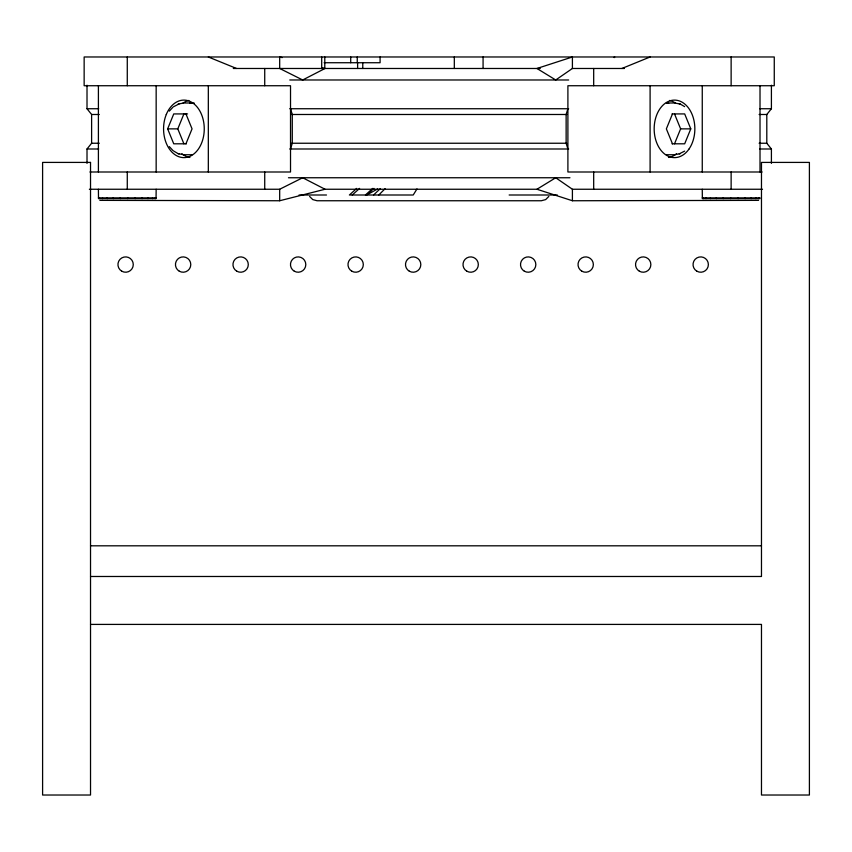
<?xml version="1.0" encoding="UTF-8"?>
<svg xmlns="http://www.w3.org/2000/svg" width="852" height="852" viewBox="0 0 852 852"><rect width="100%" height="100%" fill="white"/><g stroke="black" fill="none" stroke-linecap="round" stroke-linejoin="round"><path stroke-width="1.28" d="M127.736 198.623L127.747 197.877M738.141 198.623L738.162 197.877M135.17 198.623L135.202 197.877M745.127 198.623L745.181 197.877M142.071 198.623L142.114 197.877M751.166 198.623L751.23 197.877M147.95 198.623L148.024 197.877M755.831 198.623L755.916 197.877M152.433 198.623L152.519 197.877M758.812 198.623L758.908 197.877M155.192 198.623L155.288 197.877M156.161 189.25L156.054 198.623L98.502 198.623L98.406 189.25M290.521 148.994L292.279 143.243L292.279 114.487L290.521 108.736M567.901 108.736L566.133 114.487L566.133 143.243L567.901 148.994M186.343 143.807L173.744 143.807L167.642 128.865L173.744 113.923L187.568 113.923M183.904 143.807L177.802 128.865L183.904 113.923M185.949 143.807L192.051 128.865L185.949 113.923M672.473 113.923L666.36 128.865L672.473 143.807M674.518 143.807L680.62 128.865L674.518 113.923M672.079 113.923L684.678 113.923L690.78 128.865L684.678 143.807L672.079 143.807M416.99 188.931L413.22 195.001L349.395 195.001L356.711 188.398M614.707 56.977L614.281 57.585L614.281 56.977M548.826 196.439L545.663 199.592L541.339 200.752L317.072 200.752L312.759 199.592L309.595 196.439M87.01 163.371L87.01 148.994L91.611 143.243L91.611 114.487L87.01 108.736L87.01 85.211M771.411 163.371L771.411 148.994L766.8 143.243L766.8 114.487L771.411 108.736L771.411 85.211M169.324 111.111L172.999 107.128M378.767 195.001L385.125 188.675M373.57 195.001L380.312 188.643M352.27 195.001L359.587 188.398M365.423 195.001L372.75 188.398M373.964 188.398L366.648 195.001L377.681 188.942M572.406 68.479L555.728 79.981L536.952 68.479L572.406 56.977L572.406 68.479L624.42 68.479M99.854 200.369L279.68 200.752L325.038 189.25L536.952 189.25L555.728 177.749L572.406 189.25L762.519 189.25M173.776 106.628L179.176 103.869M679.246 153.861L684.646 151.102M89.375 189.25L279.68 189.25L302.684 177.749L325.038 189.25M758.568 200.369L572.406 200.752L536.952 189.25M621.896 68.479L650.097 56.977M178.153 104.061L183.915 102.986L192.041 102.986M680.258 153.669L674.507 154.745L666.381 154.745M324.133 62.728L380.088 62.728L380.088 56.977M233.31 68.479L540.253 68.479M289.765 79.981L568.657 79.981M87.01 108.736L98.672 108.736M289.765 108.736L568.657 108.736M759.75 108.736L771.411 108.736M91.611 114.487L99.29 114.487M291.65 114.487L566.761 114.487M759.121 114.487L766.8 114.487M167.642 128.865L177.802 128.865M680.62 128.865L690.78 128.865M91.611 143.243L99.29 143.243M291.65 143.243L566.761 143.243M759.121 143.243L766.8 143.243M87.01 148.994L98.672 148.994M289.765 148.994L568.657 148.994M759.75 148.994L771.411 148.994M192.041 154.745L183.915 154.745L178.153 153.669L173.776 151.102M89.918 171.998L290.521 171.998L290.521 85.733L84.146 85.733L84.146 56.977L774.266 56.977L774.266 85.733L567.901 85.733L567.901 171.998L762.114 171.998M288.466 177.749L569.956 177.749M299.052 195.001L326.497 195.001M509.145 195.001L557.314 195.001M98.406 197.877L156.161 197.877M702.261 197.877L760.016 197.877L759.909 198.623L702.357 198.623L702.261 189.25M90.525 545.812L761.475 545.812M90.525 576.484L761.475 576.484L761.475 162.412L809.4 162.412L809.4 795.022L761.475 795.022L761.475 624.409L90.525 624.409M684.646 106.628L680.258 104.061L674.507 102.986L666.381 102.986A25.88 18.307 -90 0 1 668.767 103.209M679.246 103.869L680.258 104.061M178.153 153.669L179.176 153.861M282.204 57.617L279.68 56.977L279.68 68.479L302.684 79.981L325.038 68.479L322.514 67.841M208.325 56.977L236.526 68.479M169.324 146.619L172.999 150.602M703.124 197.877L703.219 198.623M99.514 197.877L99.609 198.623M705.903 197.877L705.988 198.623M102.506 197.877L102.591 198.623M710.398 197.877L710.462 198.623M107.192 197.877L107.256 198.623M716.298 197.877L716.351 198.623M113.241 197.877L113.295 198.623M723.22 197.877L723.241 198.623M120.249 197.877L120.281 198.623M730.675 197.877L730.675 198.623M760.016 85.733L760.016 171.998M731.133 56.977L731.133 85.733M731.133 171.998L731.133 189.25M702.261 85.733L702.261 171.998M650.097 85.733L650.097 171.998M593.684 68.479L593.684 85.733M593.684 171.998L593.684 189.25M572.406 189.25L572.406 200.752M483.073 56.977L483.073 68.479M454.318 56.977L454.318 68.479M362.771 62.728L362.771 68.479M357.616 62.728L357.616 68.479M357.254 56.977L357.254 62.728M350.715 56.977L350.715 62.728M324.782 56.977L324.782 68.479M321.694 56.977L321.694 68.479M279.68 189.25L279.68 200.752M264.727 68.479L264.727 85.733M264.727 171.998L264.727 189.25M208.325 85.733L208.325 171.998M156.161 85.733L156.161 171.998M127.278 56.977L127.278 85.733M127.278 171.998L127.278 189.25M98.406 85.733L98.406 171.998M669.566 100.461A28.755 20.341 -90 0 1 675.625 103.252M676.552 153.765A28.755 20.341 -90 0 1 668.5 157.46M189.911 157.46A28.755 20.341 -90 0 1 181.87 153.765M182.797 103.252A28.755 20.341 -90 0 1 188.856 100.461M189.645 103.209A25.88 18.307 90 0 1 194.426 103.209M90.525 162.412L42.6 162.412L42.6 795.022L90.525 795.022L90.525 162.412M179.282 271.202A7.668 7.668 0 0 0 190.784 264.567A7.668 7.668 0 0 0 179.282 257.922A7.668 7.668 0 0 0 179.282 271.202M639.362 271.202A7.668 7.668 0 0 0 650.864 264.567A7.668 7.668 0 0 0 639.362 257.922A7.668 7.668 0 0 0 639.362 271.202M696.872 271.202A7.668 7.668 0 0 0 708.374 264.567A7.668 7.668 0 0 0 696.872 257.922A7.668 7.668 0 0 0 696.872 271.202M581.852 271.202A7.668 7.668 0 0 0 593.354 264.567A7.668 7.668 0 0 0 581.852 257.922A7.668 7.668 0 0 0 581.852 271.202M121.772 271.202A7.668 7.668 0 0 0 133.274 264.567A7.668 7.668 0 0 0 121.772 257.922A7.668 7.668 0 0 0 121.772 271.202M524.342 271.202A7.668 7.668 0 0 0 535.844 264.567A7.668 7.668 0 0 0 524.342 257.922A7.668 7.668 0 0 0 524.342 271.202M236.792 271.202A7.668 7.668 0 0 0 248.294 264.567A7.668 7.668 0 0 0 236.792 257.922A7.668 7.668 0 0 0 236.792 271.202M351.812 271.202A7.668 7.668 0 0 0 363.314 264.567A7.668 7.668 0 0 0 351.812 257.922A7.668 7.668 0 0 0 351.812 271.202M466.832 271.202A7.668 7.668 0 0 0 478.334 264.567A7.668 7.668 0 0 0 466.832 257.922A7.668 7.668 0 0 0 466.832 271.202M409.322 271.202A7.668 7.668 0 0 0 420.824 264.567A7.668 7.668 0 0 0 409.322 257.922A7.668 7.668 0 0 0 409.322 271.202M294.302 271.202A7.668 7.668 0 0 0 305.804 264.567A7.668 7.668 0 0 0 294.302 257.922A7.668 7.668 0 0 0 294.302 271.202M688.895 149.196A28.755 20.341 -90 0 0 679.779 101.09A28.755 20.341 -90 0 0 654.858 136.309A28.755 20.341 -90 0 0 688.895 149.196M166.289 114.487A28.755 20.341 90 0 0 183.915 157.62A28.755 20.341 90 0 0 201.53 114.487A28.755 20.341 90 0 0 166.289 114.487"/></g></svg>
